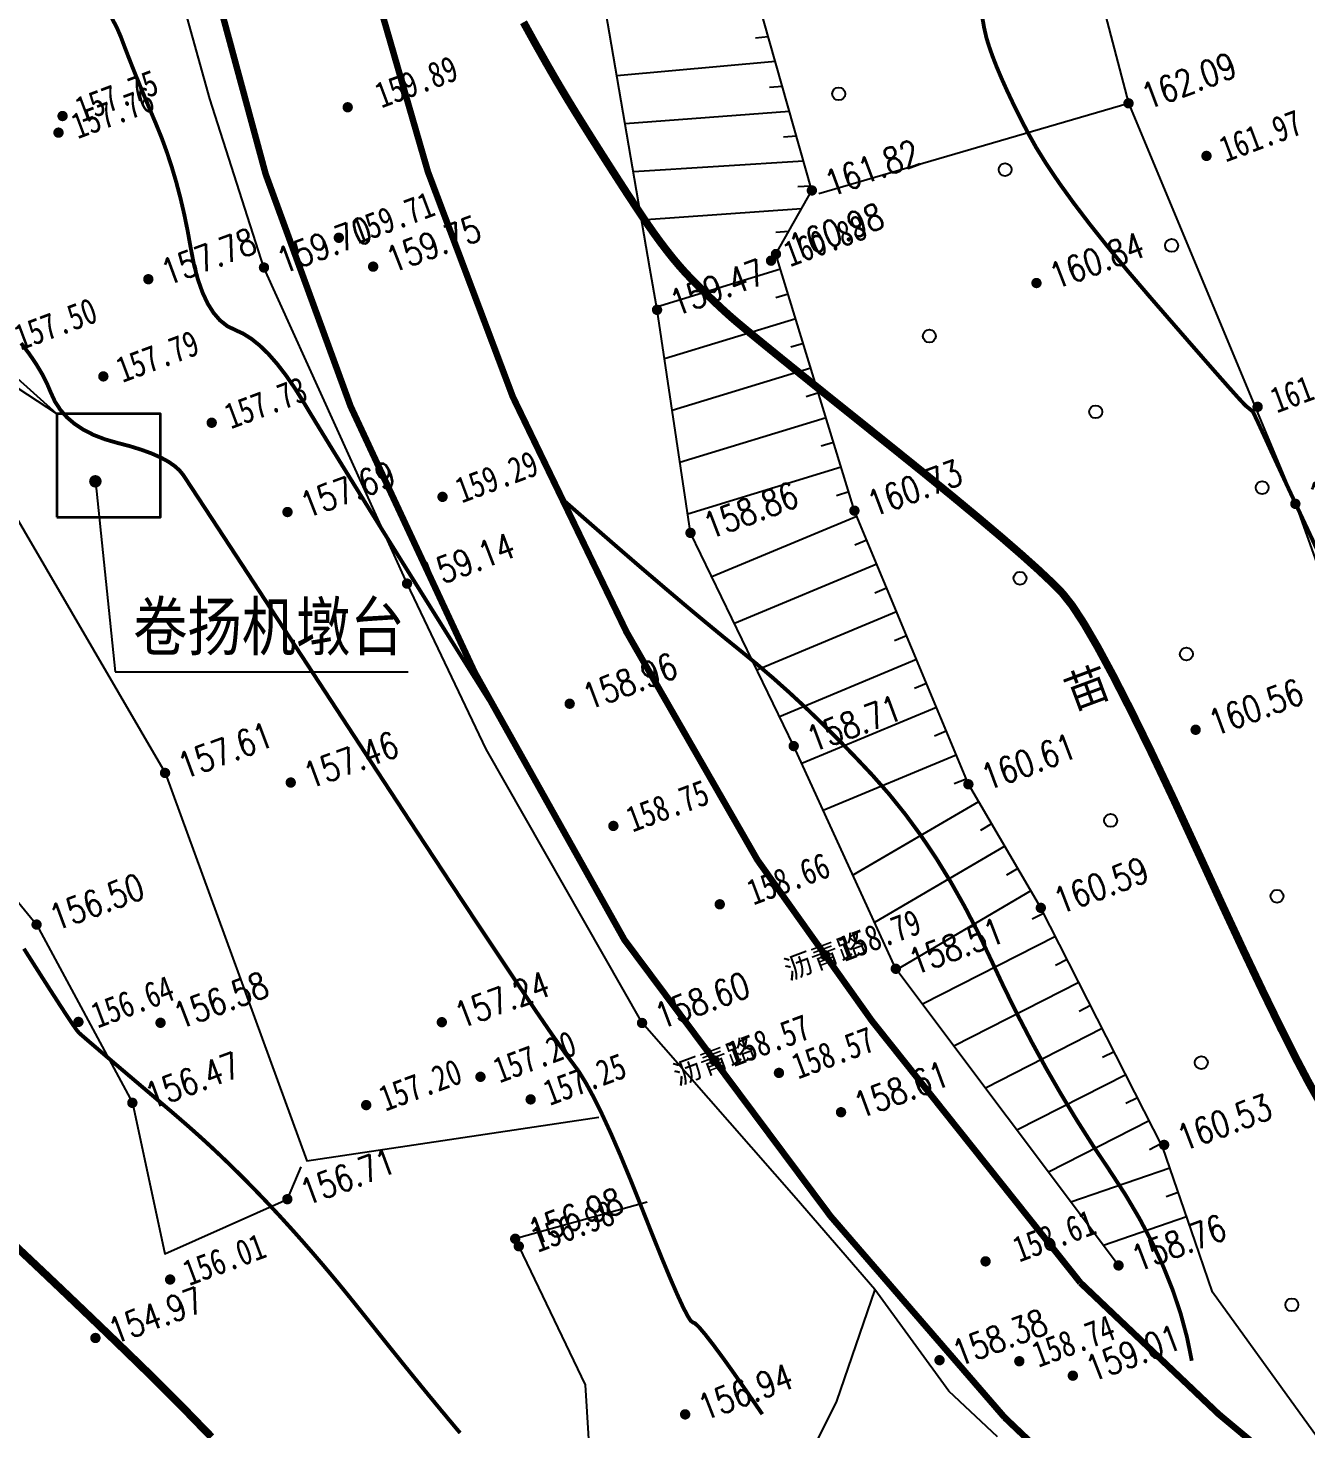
# Model space of a CAD drawing. Header units: millimetres. Extents: x -1471591 to 944464, y -468930 to 547002.
# Drawn here: x 516342 to 565759, y -132109 to -77933 of the extents above; entities that cross this region are included whole.
import ezdxf
from ezdxf.enums import TextEntityAlignment as Align

# ---------------------------------------------------------------- set-up
doc = ezdxf.new("R2010")
doc.units = ezdxf.units.MM
doc.header["$LTSCALE"] = 10
for name, color, linetype in [('DGX', 252, 'Continuous'), ('DIM_LEAD', 3, 'Continuous'), ('DLSS', 252, 'Continuous'), ('DMTZ', 252, 'Continuous'), ('GCD', 252, 'Continuous'), ('PUB_TEXT', 7, 'Continuous'), ('ZBTZ', 252, 'Continuous')]:
    doc.layers.add(name, color=color, linetype=linetype)
doc.layers.add('粗线', color=7, linetype='Continuous', lineweight=35)
doc.styles.add('_TCH_DIM', font='SIMPLEX.shx', dxfattribs={"bigfont": 'hztxt.shx'})
doc.styles.get("Standard").update_dxf_attribs({"font": 'simplex.shx', "width": 0.8, "bigfont": 'hztxt.shx'})
doc.styles.add('宋体', font='', dxfattribs={"height": 1.25, "bigfont": 'hztxt.shx'})
doc.styles.get('宋体').set_extended_font_data('SimSun')
doc.linetypes.add('1161', pattern='A,0,[149,AAA.SHX,S=0.15,R=0,X=0,Y=0],-1.6', length=1.6)
doc.linetypes.add('X33', pattern='A,2,[150,symbolx.shx,S=1,R=0,X=0,Y=1],1e-11', length=2)
doc.linetypes.add('X34', pattern='A,2,[150,symbolx.shx,S=1,R=0,X=0,Y=0],1e-11', length=2)
doc.linetypes.add('X39', pattern='A,2,[150,symbolx.shx,S=1,R=0,X=0,Y=1],2,[151,symbolx.shx,S=1,R=0,X=0,Y=3],1e-11', length=4)

# ---------------------------------------------------------------- blocks, each defined once
blk = doc.blocks.new('gc170')
at = {"linetype": 'Continuous'}
blk.add_circle((0, 0), 0.5, dxfattribs=at)
blk = doc.blocks.new('GC200')
at = {"layer": 'GCD', "const_width": 0.2, "flags": 128}
blk.add_lwpolyline([(-0.1, 0, 1), (0.1, 0, 1)], format="xyb", close=True, dxfattribs=at)
blk = doc.blocks.new('地形')
at = {"color": 0, "linetype": 'Continuous', "flags": 128}
for points, const_width in [([(41.513, -191.811), (41.264, -190.815), (41.041, -189.951), (40.844, -189.219), (40.672, -188.619), (40.526, -188.151), (40.405, -187.816), (40.31, -187.613), (40.241, -187.542), (40.187, -187.462), (40.138, -187.233), (40.093, -186.854), (40.053, -186.325), (40.018, -185.647), (39.988, -184.819), (39.963, -183.841), (39.942, -182.714), (39.917, -181.566), (39.881, -180.526), (39.833, -179.595), (39.772, -178.772), (39.7, -178.056), (39.616, -177.45), (39.52, -176.951), (39.412, -176.56), (39.262, -176.054), (39.041, -175.209), (38.748, -174.024), (38.383, -172.5), (37.947, -170.637), (37.44, -168.434), (36.861, -165.892), (36.21, -163.011), (35.564, -160.138), (34.997, -157.618), (34.509, -155.453), (34.102, -153.643), (33.774, -152.187), (33.525, -151.085), (33.356, -150.338), (33.267, -149.945), (33.193, -149.724), (33.071, -149.494), (32.902, -149.253), (32.684, -149.003), (32.418, -148.742), (32.104, -148.472), (31.742, -148.191), (31.332, -147.901), (30.925, -147.6), (30.572, -147.287), (30.273, -146.963), (30.028, -146.627), (29.837, -146.28), (29.7, -145.921), (29.617, -145.551), (29.588, -145.168), (29.571, -144.77), (29.521, -144.352), (29.44, -143.913), (29.327, -143.453), (29.182, -142.972)], 0.15), ([(41.495, -163.304), (40.929, -160.538), (40.422, -158.051), (39.974, -155.842), (39.585, -153.911), (39.255, -152.259), (38.984, -150.885), (38.772, -149.789), (38.618, -148.971), (38.486, -148.322), (38.338, -147.73), (38.174, -147.196), (37.993, -146.719), (37.796, -146.3), (37.582, -145.939), (37.352, -145.636), (37.106, -145.39), (36.876, -145.144), (36.694, -144.841), (36.561, -144.481), (36.475, -144.064), (36.438, -143.59), (36.448, -143.058), (36.507, -142.469), (36.615, -141.823), (36.736, -141.155), (36.838, -140.502), (36.92, -139.864), (36.983, -139.239), (37.026, -138.629), (37.05, -138.033), (37.054, -137.452), (37.039, -136.885), (37.016, -136.338), (36.995, -135.816), (36.979, -135.321), (36.965, -134.851), (36.955, -134.406), (36.948, -133.988), (36.945, -133.595), (36.945, -133.227), (36.924, -132.823), (36.857, -132.317)], 0.15), ([(51.726, -138.159), (51.861, -139.078), (51.996, -139.936), (52.129, -140.733), (52.262, -141.471), (52.393, -142.147), (52.522, -142.783), (52.649, -143.398), (52.774, -143.992), (52.896, -144.565), (53.015, -145.116), (53.132, -145.647), (53.247, -146.156), (53.359, -146.644), (53.471, -147.11), (53.585, -147.552), (53.701, -147.971), (53.82, -148.365), (53.94, -148.737), (54.063, -149.084), (54.188, -149.408), (54.315, -149.709), (54.442, -149.993), (54.567, -150.266), (54.69, -150.53), (54.811, -150.784), (54.93, -151.027), (55.047, -151.261), (55.162, -151.485), (55.274, -151.698), (55.434, -151.986), (55.69, -152.432), (56.042, -153.037), (56.489, -153.799), (57.033, -154.72), (57.673, -155.8), (58.41, -157.037), (59.242, -158.433), (60.079, -159.845), (60.829, -161.128), (61.492, -162.284), (62.069, -163.312), (62.558, -164.212), (62.961, -164.984), (63.278, -165.629), (63.507, -166.145), (63.692, -166.716), (63.873, -167.522), (64.052, -168.563), (64.228, -169.839), (64.401, -171.351), (64.572, -173.098), (64.739, -175.08), (64.904, -177.298), (65.065, -179.518), (65.22, -181.509), (65.371, -183.271), (65.517, -184.803), (65.657, -186.105), (65.793, -187.178), (65.923, -188.021)], 0.3)]:
    blk.add_lwpolyline(points, dxfattribs=dict(at, const_width=const_width))
at = {"color": 0, "linetype": 'Continuous'}
for points, const_width in [([(30.313, -188.395), (30.267, -188.265), (30.22, -188.135), (30.174, -188.003), (30.127, -187.869), (30.079, -187.735), (30.032, -187.599), (29.984, -187.461), (29.935, -187.323), (29.887, -187.183), (29.838, -187.042), (29.789, -186.899), (29.739, -186.756), (29.689, -186.611), (29.639, -186.464), (29.589, -186.317), (29.538, -186.168), (29.488, -186.017), (29.436, -185.866), (29.385, -185.713), (29.333, -185.559), (29.281, -185.403), (29.228, -185.247), (29.176, -185.089), (29.123, -184.929), (29.07, -184.769), (29.016, -184.607), (28.962, -184.444), (28.908, -184.279), (28.853, -184.113), (28.799, -183.946), (28.744, -183.778), (28.688, -183.608), (28.633, -183.437), (28.577, -183.265), (28.52, -183.093), (28.464, -182.921), (28.407, -182.748), (28.35, -182.575), (28.293, -182.402), (28.236, -182.229), (28.178, -182.055), (28.12, -181.882), (28.062, -181.709), (28.004, -181.537), (27.945, -181.366), (27.886, -181.196), (27.827, -181.027), (27.768, -180.858), (27.708, -180.69), (27.649, -180.523), (27.589, -180.357), (27.529, -180.191), (27.468, -180.026), (27.408, -179.862), (27.347, -179.699), (27.286, -179.537), (27.225, -179.375), (27.163, -179.214), (27.102, -179.054), (27.04, -178.895), (26.978, -178.737), (26.915, -178.579), (26.853, -178.422), (26.79, -178.266), (26.727, -178.11), (26.664, -177.956), (26.6, -177.802), (26.537, -177.649), (26.473, -177.497), (26.409, -177.345), (26.345, -177.195), (26.28, -177.045), (26.216, -176.896), (26.151, -176.747), (26.085, -176.6), (26.02, -176.453), (25.955, -176.307), (25.889, -176.162), (25.823, -176.017), (25.756, -175.874), (25.69, -175.731), (25.623, -175.589), (25.557, -175.447), (25.489, -175.307), (25.422, -175.167), (25.355, -175.028), (25.287, -174.89), (25.219, -174.753), (25.151, -174.616), (25.082, -174.48), (25.014, -174.345), (24.945, -174.211), (24.876, -174.077), (24.806, -173.945), (24.737, -173.813), (24.667, -173.682), (24.597, -173.551), (24.528, -173.422), (24.458, -173.294), (24.389, -173.167), (24.321, -173.042), (24.252, -172.918), (24.185, -172.795), (24.117, -172.674), (24.05, -172.554), (23.984, -172.435), (23.919, -172.319), (23.855, -172.204), (23.792, -172.091), (23.73, -171.98), (23.669, -171.871), (23.609, -171.763), (23.55, -171.658), (23.492, -171.554), (23.435, -171.453), (23.38, -171.353), (23.325, -171.255), (23.271, -171.158), (23.219, -171.064), (23.167, -170.971), (23.117, -170.881), (23.067, -170.792), (23.019, -170.705), (22.971, -170.62), (22.925, -170.537), (22.88, -170.455), (22.835, -170.376), (22.792, -170.298), (22.75, -170.222), (22.709, -170.149), (22.669, -170.076), (22.63, -170.006), (22.592, -169.938), (22.555, -169.871), (22.519, -169.807), (22.484, -169.744), (22.45, -169.683), (22.418, -169.624), (22.386, -169.566), (22.355, -169.511), (22.326, -169.458), (22.297, -169.406), (22.27, -169.356), (22.243, -169.308), (22.218, -169.262), (22.193, -169.218), (22.17, -169.175), (22.148, -169.135), (22.127, -169.096), (22.106, -169.059), (22.087, -169.024), (22.069, -168.991), (22.052, -168.96), (22.036, -168.93), (22.021, -168.903), (22.007, -168.877), (21.994, -168.853), (21.982, -168.831), (21.972, -168.811), (21.962, -168.793), (21.953, -168.776), (21.945, -168.761), (21.937, -168.744), (21.93, -168.727), (21.922, -168.709), (21.915, -168.69), (21.908, -168.67), (21.901, -168.65), (21.894, -168.629), (21.887, -168.606), (21.88, -168.579), (21.871, -168.549), (21.863, -168.516), (21.853, -168.48), (21.843, -168.44), (21.832, -168.397), (21.821, -168.35), (21.808, -168.301), (21.796, -168.247), (21.782, -168.191), (21.768, -168.131), (21.754, -168.068), (21.738, -168.001), (21.722, -167.932), (21.705, -167.858), (21.688, -167.782), (21.67, -167.702), (21.652, -167.619), (21.632, -167.532), (21.612, -167.442), (21.592, -167.349), (21.571, -167.252), (21.549, -167.153), (21.526, -167.049), (21.503, -166.943), (21.479, -166.833), (21.455, -166.72), (21.43, -166.603), (21.404, -166.483), (21.378, -166.36), (21.351, -166.233), (21.323, -166.103), (21.295, -165.97), (21.266, -165.833), (21.236, -165.693), (21.206, -165.55), (21.175, -165.403), (21.143, -165.253), (21.111, -165.1), (21.078, -164.943)], 0.15), ([(21.252, -185.17), (20.734, -183.984), (20.271, -182.949), (19.863, -182.063), (19.477, -181.247), (19.085, -180.421), (18.684, -179.584), (18.276, -178.737), (17.861, -177.879), (17.438, -177.011), (17.007, -176.132), (16.568, -175.242)], 0.3)]:
    blk.add_lwpolyline(points, dxfattribs=dict(at, const_width=const_width))
at = {"color": 0, "linetype": 'Continuous', "lineweight": 25, "const_width": 0.25, "elevation": 152.25, "flags": 128}
for points in [[(51.351, -95.41), (50.203, -96.943), (47.714, -101.017), (45.294, -107.339), (43.2, -116.186), (41.72, -125.334), (40.329, -140.171), (40.259, -149.728), (41.147, -161.04), (42.946, -172.757), (46.668, -185.568), (50.241, -195.207)], [(54.813, -191.356), (50.812, -179.05), (48.845, -171.667), (47.194, -161.644), (46.263, -151.577), (46.238, -142.279), (47.139, -130.484), (47.685, -126.138), (49.23, -116.756), (51.204, -108.335), (54.324, -101.362), (56.825, -98.717)]]:
    blk.add_lwpolyline(points, dxfattribs=at)
at = {"color": 0, "linetype": 'Continuous', "const_width": 0.125, "elevation": 152.25, "flags": 128}
blk.add_lwpolyline([(51.351, -95.41), (50.203, -96.943), (47.714, -101.017), (45.294, -107.339), (43.2, -116.186), (41.72, -125.334), (40.329, -140.171), (40.259, -149.728), (41.147, -161.04), (42.946, -172.757), (46.668, -185.568), (50.241, -195.207)], dxfattribs=at)
at = {"color": 0, "linetype": 'X33', "elevation": 152.25, "flags": 128}
blk.add_lwpolyline([(45.665, -184.454), (42.457, -176.01), (40.523, -163.977), (39.9, -156.912), (39.003, -143.526), (39.326, -136.684), (40.03, -128.536), (41.703, -116.547), (43.465, -108.173), (46.495, -100.413), (49.642, -95.647)], dxfattribs=at)
at = {"color": 0, "linetype": 'Continuous', "const_width": 0.125, "elevation": 152.25}
blk.add_lwpolyline([(54.813, -191.356), (50.812, -179.05), (48.845, -171.667), (47.194, -161.644), (46.263, -151.577), (46.238, -142.279), (47.139, -130.484), (47.685, -126.138), (49.23, -116.756), (51.204, -108.335), (54.324, -101.362), (56.825, -98.717)], dxfattribs=at)
at = {"color": 0, "linetype": 'X34', "elevation": 152.25, "flags": 128}
blk.add_lwpolyline([(21.275, -111.495), (18.178, -110.969), (16.266, -110.967), (13.338, -115.296), (12.402, -118.248), (13.144, -129.418), (15.96, -137.388), (18.494, -145.15), (18.881, -155.478), (21.863, -164.241), (22.916, -171.995), (22.046, -177.906), (27.223, -177.586), (28.164, -176.601)], dxfattribs=at)
at = {"layer": 'DGX', "color": 252, "linetype": 'Continuous', "const_width": 0.15, "flags": 128}
for points in [[(68.443, -144.02), (68.334, -144.594), (68.279, -145.01), (68.259, -145.367), (68.252, -145.763), (68.258, -146.198), (68.278, -146.671), (68.311, -147.183), (68.357, -147.734), (68.417, -148.323), (68.49, -148.951), (68.594, -149.636), (68.747, -150.398), (68.948, -151.237), (69.198, -152.153), (69.497, -153.145), (69.844, -154.214), (70.24, -155.359), (70.684, -156.581), (71.126, -157.766), (71.513, -158.801), (71.846, -159.686), (72.125, -160.421), (72.35, -161.006), (72.52, -161.44), (72.637, -161.724), (72.699, -161.858), (72.732, -161.914), (72.762, -161.964), (72.787, -162.008), (72.809, -162.046), (72.827, -162.078), (72.841, -162.105), (72.852, -162.125), (72.858, -162.139), (72.865, -162.175), (72.874, -162.26), (72.886, -162.393), (72.901, -162.575), (72.918, -162.806), (72.939, -163.085), (72.963, -163.413), (72.989, -163.79), (73.031, -164.36), (73.102, -165.268), (73.2, -166.514), (73.327, -168.098)], [(46.668, -155.954), (47.344, -157.212), (47.984, -158.393), (48.588, -159.497), (49.156, -160.524), (49.687, -161.473), (50.183, -162.345), (50.642, -163.14), (51.065, -163.858), (51.468, -164.551), (51.866, -165.27), (52.259, -166.016), (52.648, -166.789), (53.032, -167.59), (53.411, -168.417), (53.786, -169.271), (54.156, -170.151), (54.505, -171.064), (54.819, -172.013), (55.098, -172.998), (55.341, -174.019), (55.548, -175.077), (55.72, -176.171), (55.856, -177.301), (55.956, -178.468), (56.051, -179.648), (56.17, -180.82), (56.313, -181.982), (56.479, -183.135), (56.67, -184.279), (56.884, -185.413), (57.123, -186.539), (57.385, -187.656), (57.632, -188.754), (57.822, -189.826), (57.957, -190.871), (58.035, -191.889), (58.058, -192.88), (58.025, -193.844), (57.935, -194.781), (57.79, -195.692)]]:
    blk.add_lwpolyline(points, dxfattribs=at)
at = {"layer": 'DLSS', "linetype": 'Continuous', "lineweight": 25, "const_width": 0.25, "flags": 128}
for points, elevation in [([(134.835, -336.354), (131.921, -334.773), (127.196, -332.343), (124.073, -330.919), (114.859, -325.6), (108.701, -316.514), (107.889, -311.374), (107.591, -301.42), (107.665, -291.497), (107.376, -291.266), (106.086, -277.097), (104.844, -272.327), (101.549, -263.819), (98.007, -257.505), (87.561, -240.176), (84.625, -235.811), (81.539, -231.52), (75.952, -224.415), (67.156, -212.281), (61.522, -204.11), (58.04, -197.989), (54.813, -191.356)], 318.318), ([(135.454, -343.458), (130.031, -340.496), (125.504, -338.19), (121.56, -336.243), (110.296, -329.511), (104.045, -320.684), (101.978, -311.124), (101.611, -301.979), (101.645, -296.563), (101.685, -292.075), (101.08, -283.848), (99.416, -274.832), (94.99, -264.475), (82.962, -244.08), (80.815, -240.403), (78.361, -237.391), (70.402, -226.835), (62.683, -216.177), (56.773, -207.529), (53.497, -202.243), (53.203, -201.305), (50.241, -195.207)], 318.205)]:
    blk.add_lwpolyline(points, dxfattribs=dict(at, elevation=elevation))
at = {"layer": 'DLSS', "linetype": 'Continuous', "const_width": 0.125, "flags": 128}
for points, elevation in [([(134.835, -336.354), (131.921, -334.773), (127.196, -332.343), (124.073, -330.919), (114.859, -325.6), (108.701, -316.514), (107.889, -311.374), (107.591, -301.42), (107.665, -291.497), (107.376, -291.266), (106.086, -277.097), (104.844, -272.327), (101.549, -263.819), (98.007, -257.505), (87.561, -240.176), (84.625, -235.811), (81.539, -231.52), (75.952, -224.415), (67.156, -212.281), (61.522, -204.11), (58.04, -197.989), (54.813, -191.356)], 318.318), ([(135.454, -343.458), (130.031, -340.496), (125.504, -338.19), (121.56, -336.243), (110.296, -329.511), (104.045, -320.684), (101.978, -311.124), (101.611, -301.979), (101.645, -296.563), (101.685, -292.075), (101.08, -283.848), (99.416, -274.832), (94.99, -264.475), (82.962, -244.08), (80.815, -240.403), (78.361, -237.391), (70.402, -226.835), (62.683, -216.177), (56.773, -207.529), (53.497, -202.243), (53.203, -201.305), (50.241, -195.207)], 318.205)]:
    blk.add_lwpolyline(points, dxfattribs=dict(at, elevation=elevation))
at = {"layer": 'DMTZ', "linetype": 'Continuous'}
for p, q in [((60.314, -142.999, 152.25), (54.381, -141.366, 152.25)), ((60.395, -142.002, 152.25), (59.912, -141.873, 152.25)), ((60.15, -144.992, 152.25), (54.028, -143.219, 152.25)), ((60.232, -143.996, 152.25), (59.751, -143.86, 152.25)), ((59.987, -146.986, 152.25), (53.676, -145.071, 152.25)), ((60.069, -145.989, 152.25), (59.59, -145.847, 152.25)), ((59.261, -148.688, 152.25), (53.324, -146.924, 152.25)), ((59.906, -147.982, 152.25), (59.428, -147.834, 152.25)), ((58.495, -149.331, 152.25), (58.013, -149.198, 152.25)), ((57.691, -150.592, 152.25), (52.685, -150.285, 152.25)), ((57.63, -151.59, 152.25), (57.131, -151.56, 152.25)), ((57.569, -152.589, 152.25), (52.268, -152.263, 152.25)), ((57.507, -153.587, 152.25), (57.008, -153.556, 152.25)), ((57.446, -154.585, 152.25), (51.848, -154.241, 152.25)), ((57.385, -155.583, 152.25), (56.886, -155.552, 152.25)), ((57.323, -156.581, 152.25), (51.428, -156.218, 152.25)), ((57.262, -157.579, 152.25), (56.763, -157.548, 152.25)), ((57.2, -158.577, 152.25), (51.008, -158.196, 152.25)), ((57.139, -159.575, 152.25), (56.64, -159.545, 152.25)), ((57.101, -160.574, 152.25), (51.029, -160.796, 152.25)), ((57.138, -161.573, 152.25), (56.638, -161.591, 152.25)), ((57.174, -162.572, 152.25), (51.215, -162.79, 152.25)), ((57.211, -163.572, 152.25), (56.711, -163.59, 152.25)), ((57.248, -164.571, 152.25), (51.401, -164.785, 152.25)), ((57.284, -165.57, 152.25), (56.784, -165.589, 152.25)), ((57.321, -166.57, 152.25), (51.587, -166.78, 152.25)), ((57.357, -167.569, 152.25), (56.858, -167.587, 152.25)), ((57.394, -168.568, 152.25), (51.757, -168.775, 152.25)), ((57.43, -169.568, 152.25), (56.931, -169.586, 152.25)), ((57.467, -170.567, 152.25), (51.9, -170.771, 152.25)), ((57.503, -171.566, 152.25), (57.004, -171.585, 152.25)), ((57.645, -172.555, 152.25), (52.097, -173.519, 152.25)), ((57.816, -173.54, 152.25), (57.324, -173.626, 152.25)), ((57.988, -174.525, 152.25), (52.242, -175.524, 152.25)), ((58.159, -175.51, 152.25), (57.666, -175.596, 152.25)), ((58.33, -176.496, 152.25), (52.395, -177.528, 152.25)), ((58.487, -177.483, 152.25), (57.991, -177.539, 152.25)), ((58.6, -178.477, 152.25), (52.865, -179.127, 152.25)), ((58.713, -179.47, 152.25), (58.216, -179.526, 152.25)), ((58.825, -180.464, 152.25), (53.438, -181.075, 152.25)), ((58.938, -181.457, 152.25), (58.441, -181.514, 152.25)), ((59.051, -182.451, 152.25), (54.011, -183.023, 152.25)), ((59.163, -183.445, 152.25), (58.667, -183.501, 152.25)), ((59.276, -184.438, 152.25), (54.583, -184.97, 152.25)), ((59.389, -185.432, 152.25), (58.892, -185.488, 152.25)), ((59.501, -186.426, 152.25), (55.156, -186.918, 152.25)), ((59.614, -187.419, 152.25), (59.117, -187.476, 152.25)), ((59.608, -188.418, 152.25), (55.564, -188.306, 152.25)), ((59.58, -189.418, 152.25), (59.081, -189.404, 152.25)), ((59.553, -190.417, 152.25), (56.157, -190.323, 152.25))]:
    blk.add_line(p, q, dxfattribs=at)
at = {"layer": 'DMTZ', "linetype": 'X34', "flags": 128}
for points, elevation in [([(30.903, -117.025), (29.349, -118.757), (26.449, -119.625), (23.664, -122.732), (25.748, -144.781), (26.415, -147.934), (28.57, -160.49), (28.445, -176.464), (39.621, -178.837)], 310.021), ([(60.098, -148.367), (72.54, -149.293), (73.154, -166.06), (72.629, -203.358), (70.612, -209.838)], 314.037), ([(40.214, -182.572), (34.94, -182.108), (35.488, -188.349), (33.783, -193.951), (35.606, -197.466), (32.834, -204.508), (32.713, -204.663)], 309.248)]:
    blk.add_lwpolyline(points, dxfattribs=dict(at, elevation=elevation))
at = {"layer": 'DMTZ', "linetype": 'Continuous', "elevation": 152.25}
for points in [[(57.729, -149.974), (59.891, -148.158), (60.724, -137.976), (61.762, -124.64), (60.683, -117.449)], [(59.525, -191.417), (59.631, -187.572), (58.46, -177.245), (57.511, -171.787), (57.092, -160.333), (57.729, -149.974)]]:
    blk.add_lwpolyline(points, dxfattribs=at)
at = {"layer": 'DMTZ', "linetype": '1161', "elevation": 311.009}
for points in [[(52.972, -148.776), (55.506, -135.442), (57.728, -124.491), (58.271, -117.765)], [(56.429, -191.248), (52.382, -177.486), (51.703, -168.035), (50.854, -158.917), (52.666, -150.384), (52.972, -148.776)]]:
    blk.add_lwpolyline(points, dxfattribs=at)
at = {"layer": 'DMTZ', "linetype": 'Continuous', "lineweight": 13, "flags": 128}
for points, elevation in [([(52.972, -148.776), (55.506, -135.442), (57.728, -124.491), (58.271, -117.765)], 311.009), ([(60.314, -142.999), (54.381, -141.366)], 152.25), ([(60.395, -142.002), (59.912, -141.873)], 152.25), ([(60.15, -144.992), (54.028, -143.219)], 152.25), ([(60.232, -143.996), (59.751, -143.86)], 152.25), ([(59.987, -146.986), (53.676, -145.071)], 152.25), ([(60.069, -145.989), (59.59, -145.847)], 152.25), ([(59.261, -148.688), (53.324, -146.924)], 152.25), ([(59.906, -147.982), (59.428, -147.834)], 152.25), ([(56.429, -191.248), (52.382, -177.486), (51.703, -168.035), (50.854, -158.917), (52.666, -150.384), (52.972, -148.776)], 311.009), ([(58.495, -149.331), (58.013, -149.198)], 152.25), ([(57.691, -150.592), (52.685, -150.285)], 152.25), ([(57.63, -151.59), (57.131, -151.56)], 152.25), ([(57.569, -152.589), (52.268, -152.263)], 152.25), ([(57.507, -153.587), (57.008, -153.556)], 152.25), ([(57.446, -154.585), (51.848, -154.241)], 152.25), ([(57.385, -155.583), (56.886, -155.552)], 152.25), ([(57.323, -156.581), (51.428, -156.218)], 152.25), ([(57.262, -157.579), (56.763, -157.548)], 152.25), ([(57.2, -158.577), (51.008, -158.196)], 152.25), ([(57.139, -159.575), (56.64, -159.545)], 152.25), ([(57.101, -160.574), (51.029, -160.796)], 152.25), ([(57.138, -161.573), (56.638, -161.591)], 152.25), ([(57.174, -162.572), (51.215, -162.79)], 152.25), ([(57.211, -163.572), (56.711, -163.59)], 152.25), ([(57.248, -164.571), (51.401, -164.785)], 152.25), ([(57.284, -165.57), (56.784, -165.589)], 152.25), ([(57.321, -166.57), (51.587, -166.78)], 152.25), ([(57.357, -167.569), (56.858, -167.587)], 152.25), ([(57.394, -168.568), (51.757, -168.775)], 152.25), ([(57.43, -169.568), (56.931, -169.586)], 152.25), ([(57.467, -170.567), (51.9, -170.771)], 152.25), ([(57.503, -171.566), (57.004, -171.585)], 152.25), ([(57.645, -172.555), (52.097, -173.519)], 152.25), ([(57.816, -173.54), (57.324, -173.626)], 152.25), ([(57.988, -174.525), (52.242, -175.524)], 152.25), ([(58.159, -175.51), (57.666, -175.596)], 152.25), ([(58.33, -176.496), (52.395, -177.528)], 152.25), ([(58.487, -177.483), (57.991, -177.539)], 152.25), ([(58.6, -178.477), (52.865, -179.127)], 152.25), ([(58.713, -179.47), (58.216, -179.526)], 152.25), ([(58.825, -180.464), (53.438, -181.075)], 152.25), ([(58.938, -181.457), (58.441, -181.514)], 152.25), ([(59.051, -182.451), (54.011, -183.023)], 152.25), ([(59.163, -183.445), (58.667, -183.501)], 152.25), ([(59.276, -184.438), (54.583, -184.97)], 152.25), ([(59.389, -185.432), (58.892, -185.488)], 152.25), ([(59.501, -186.426), (55.156, -186.918)], 152.25), ([(59.614, -187.419), (59.117, -187.476)], 152.25), ([(59.608, -188.418), (55.564, -188.306)], 152.25), ([(59.58, -189.418), (59.081, -189.404)], 152.25), ([(59.553, -190.417), (56.157, -190.323)], 152.25)]:
    blk.add_lwpolyline(points, dxfattribs=dict(at, elevation=elevation))
at = {"layer": 'DMTZ', "linetype": 'X39', "elevation": 152.25}
blk.add_lwpolyline([(49.718, -195.818), (48.586, -193.501), (47.274, -188.823), (47.274, -188.823), (45.665, -184.454)], dxfattribs=at)
at = {"layer": 'DMTZ', "linetype": 'X34', "elevation": 310.673}
blk.add_lwpolyline([(47.274, -188.823), (44.371, -192.343), (39.254, -197.121)], dxfattribs=at)
at = {"layer": 'DMTZ', "linetype": 'X33', "elevation": 152.25, "flags": 128}
blk.add_lwpolyline([(75.579, -220.315), (71.28, -214.574), (63.796, -204.61), (61.294, -200.163), (59.467, -193.491), (59.525, -191.417)], dxfattribs=at)
at = {"layer": 'ZBTZ', "linetype": '1161', "elevation": 314.051}
blk.add_lwpolyline([(62.01, -123.228), (74.965, -125.517), (72.54, -149.293)], dxfattribs=at)
at = {"layer": 'GCD', "linetype": 'Continuous'}
ref = blk.add_blockref('GC200', (33.761, -135.309, 310), dxfattribs=at)
ref.add_attrib('height', '157.75', dxfattribs={"linetype": 'Continuous', "height": 1, "style": '宋体', "width": 0.8}).set_placement((34.361, -135.309, 310), align=Align.MIDDLE_LEFT)
ref = blk.add_blockref('GC200', (33.389, -135.856, 310.01), dxfattribs=at)
ref.add_attrib('height', '157.76', dxfattribs={"linetype": 'Continuous', "height": 1, "style": '宋体', "width": 0.8}).set_placement((33.989, -135.856, 310.01), align=Align.MIDDLE_LEFT)
ref = blk.add_blockref('GC200', (44.206, -138.856, 312.141), dxfattribs=at)
ref.add_attrib('height', '159.89', dxfattribs={"linetype": 'Continuous', "height": 1, "style": '宋体', "width": 0.8}).set_placement((45.406, -138.856, 312.141), align=Align.MIDDLE_LEFT)
at = {"layer": 'GCD'}
ref = blk.add_blockref('GC200', (34.656, -142.382, 310.033), dxfattribs=at)
ref.add_attrib('height', '157.78', dxfattribs={"height": 1, "width": 0.8}).set_placement((35.256, -142.382, 310.033), align=Align.MIDDLE_LEFT)
at = {"layer": 'GCD', "linetype": 'Continuous'}
ref = blk.add_blockref('GC200', (28.46, -142.736, 309.75), dxfattribs=at)
ref.add_attrib('height', '157.50', dxfattribs={"linetype": 'Continuous', "height": 1, "style": '宋体', "width": 0.8}).set_placement((29.06, -142.736, 309.75), align=Align.MIDDLE_LEFT)
ref = blk.add_blockref('GC200', (42.117, -143.462, 311.965), dxfattribs=at)
ref.add_attrib('height', '159.71', dxfattribs={"linetype": 'Continuous', "height": 1, "style": '宋体', "width": 0.8}).set_placement((42.717, -143.462, 311.965), align=Align.MIDDLE_LEFT)
at = {"layer": 'GCD'}
ref = blk.add_blockref('GC200', (39.003, -143.526, 311.949), dxfattribs=at)
ref.add_attrib('height', '159.70', dxfattribs={"height": 1, "width": 0.8}).set_placement((39.603, -143.526, 311.949), align=Align.MIDDLE_LEFT)
ref = blk.add_blockref('GC200', (42.969, -144.973, 312.002), dxfattribs=at)
ref.add_attrib('height', '159.75', dxfattribs={"height": 1, "width": 0.8}).set_placement((43.569, -144.973, 312.002), align=Align.MIDDLE_LEFT)
at = {"layer": 'GCD', "linetype": 'Continuous'}
ref = blk.add_blockref('GC200', (31.71, -145.291, 310.04), dxfattribs=at)
ref.add_attrib('height', '157.79', dxfattribs={"linetype": 'Continuous', "height": 1, "style": '宋体', "width": 0.8}).set_placement((32.31, -145.291, 310.04), align=Align.MIDDLE_LEFT)
at = {"layer": 'GCD'}
ref = blk.add_blockref('GC200', (59.891, -148.158, 314.073), dxfattribs=at)
ref.add_attrib('height', '161.82', dxfattribs={"height": 1, "width": 0.8}).set_placement((60.491, -148.158, 314.073), align=Align.MIDDLE_LEFT)
at = {"layer": 'GCD', "linetype": 'Continuous'}
ref = blk.add_blockref('GC200', (35.006, -148.439, 309.98), dxfattribs=at)
ref.add_attrib('height', '157.73', dxfattribs={"linetype": 'Continuous', "height": 1, "style": '宋体', "width": 0.8}).set_placement((35.606, -148.439, 309.98), align=Align.MIDDLE_LEFT)
at = {"layer": 'GCD'}
ref = blk.add_blockref('GC200', (72.54, -149.293, 314.337), dxfattribs=at)
ref.add_attrib('height', '162.09', dxfattribs={"height": 1, "width": 0.8}).set_placement((73.14, -149.293, 314.337), align=Align.MIDDLE_LEFT)
ref = blk.add_blockref('GC200', (57.729, -149.974, 313.228), dxfattribs=at)
ref.add_attrib('height', '160.98', dxfattribs={"height": 1, "width": 0.8}).set_placement((58.329, -149.974, 313.228), align=Align.MIDDLE_LEFT)
ref = blk.add_blockref('GC200', (52.666, -150.384, 311.723), dxfattribs=at)
ref.add_attrib('height', '159.47', dxfattribs={"height": 1, "width": 0.8}).set_placement((53.266, -150.384, 311.723), align=Align.MIDDLE_LEFT)
at = {"layer": 'GCD', "linetype": 'Continuous'}
ref = blk.add_blockref('GC200', (57.459, -150.148, 313.127), dxfattribs=at)
ref.add_attrib('height', '160.88', dxfattribs={"linetype": 'Continuous', "height": 1, "style": '宋体', "width": 0.8}).set_placement((58.059, -150.148, 313.127), align=Align.MIDDLE_LEFT)
at = {"layer": 'GCD'}
ref = blk.add_blockref('GC200', (36.541, -152.699, 309.937), dxfattribs=at)
ref.add_attrib('height', '157.69', dxfattribs={"height": 1, "width": 0.8}).set_placement((37.141, -152.699, 309.937), align=Align.MIDDLE_LEFT)
at = {"layer": 'GCD', "linetype": 'Continuous'}
ref = blk.add_blockref('GC200', (74.65, -152.255, 314.222), dxfattribs=at)
ref.add_attrib('height', '161.97', dxfattribs={"linetype": 'Continuous', "height": 1, "style": '宋体', "width": 0.8}).set_placement((75.25, -152.255, 314.222), align=Align.MIDDLE_LEFT)
ref = blk.add_blockref('GC200', (42.362, -154.251, 311.538), dxfattribs=at)
ref.add_attrib('height', '159.29', dxfattribs={"linetype": 'Continuous', "height": 1, "style": '宋体', "width": 0.8}).set_placement((42.962, -154.251, 311.538), align=Align.MIDDLE_LEFT)
at = {"layer": 'GCD'}
ref = blk.add_blockref('GC200', (66.77, -154.555, 313.092), dxfattribs=at)
ref.add_attrib('height', '160.84', dxfattribs={"height": 1, "width": 0.8}).set_placement((67.37, -154.555, 313.092), align=Align.MIDDLE_LEFT)
ref = blk.add_blockref('GC200', (39.9, -156.912, 311.39), dxfattribs=at)
ref.add_attrib('height', '159.14', dxfattribs={"height": 1, "width": 0.8}).set_placement((40.5, -156.912, 311.39), align=Align.MIDDLE_LEFT)
ref = blk.add_blockref('GC200', (50.854, -158.917, 311.106), dxfattribs=at)
ref.add_attrib('height', '158.86', dxfattribs={"height": 1, "width": 0.8}).set_placement((51.454, -158.917, 311.106), align=Align.MIDDLE_LEFT)
ref = blk.add_blockref('GC200', (28.57, -160.49, 309.86), dxfattribs=at)
ref.add_attrib('height', '157.61', dxfattribs={"height": 1, "width": 0.8}).set_placement((29.17, -160.49, 309.86), align=Align.MIDDLE_LEFT)
ref = blk.add_blockref('GC200', (57.092, -160.333, 312.978), dxfattribs=at)
ref.add_attrib('height', '160.73', dxfattribs={"height": 1, "width": 0.8}).set_placement((57.692, -160.333, 312.978), align=Align.MIDDLE_LEFT)
at = {"layer": 'GCD', "linetype": 'Continuous'}
ref = blk.add_blockref('GC200', (73.102, -162.035, 313.876), dxfattribs=at)
ref.add_attrib('height', '161.63', dxfattribs={"linetype": 'Continuous', "height": 1, "style": '宋体', "width": 0.8}).set_placement((73.702, -162.035, 313.876), align=Align.MIDDLE_LEFT)
at = {"layer": 'GCD'}
ref = blk.add_blockref('GC200', (32.993, -162.541, 309.712), dxfattribs=at)
ref.add_attrib('height', '157.46', dxfattribs={"height": 1, "width": 0.8}).set_placement((33.593, -162.541, 309.712), align=Align.MIDDLE_LEFT)
ref = blk.add_blockref('GC200', (44.163, -163.466, 311.209), dxfattribs=at)
ref.add_attrib('height', '158.96', dxfattribs={"height": 1, "width": 0.8}).set_placement((44.763, -163.466, 311.209), align=Align.MIDDLE_LEFT)
ref = blk.add_blockref('GC200', (21.863, -164.241, 308.749), dxfattribs=at)
ref.add_attrib('height', '156.50', dxfattribs={"height": 1, "width": 0.8}).set_placement((22.463, -164.241, 308.749), align=Align.MIDDLE_LEFT)
ref = blk.add_blockref('GC200', (73.154, -166.06, 314.273), dxfattribs=at)
ref.add_attrib('height', '162.02', dxfattribs={"height": 1, "width": 0.8}).set_placement((73.754, -166.06, 314.273), align=Align.MIDDLE_LEFT)
at = {"layer": 'GCD', "linetype": 'Continuous'}
ref = blk.add_blockref('GC200', (22.059, -168.334, 308.888), dxfattribs=at)
ref.add_attrib('height', '156.64', dxfattribs={"linetype": 'Continuous', "height": 1, "style": '宋体', "width": 0.8}).set_placement((22.659, -168.334, 308.888), align=Align.MIDDLE_LEFT)
at = {"layer": 'GCD'}
ref = blk.add_blockref('GC200', (51.703, -168.035, 310.959), dxfattribs=at)
ref.add_attrib('height', '158.71', dxfattribs={"height": 1, "width": 0.8}).set_placement((52.303, -168.035, 310.959), align=Align.MIDDLE_LEFT)
at = {"layer": 'GCD', "linetype": 'Continuous'}
ref = blk.add_blockref('GC200', (44.09, -168.485, 310.997), dxfattribs=at)
ref.add_attrib('height', '158.75', dxfattribs={"linetype": 'Continuous', "height": 1, "style": '宋体', "width": 0.8}).set_placement((44.69, -168.485, 310.997), align=Align.MIDDLE_LEFT)
at = {"layer": 'GCD'}
ref = blk.add_blockref('GC200', (25.021, -169.478, 308.832), dxfattribs=at)
ref.add_attrib('height', '156.58', dxfattribs={"height": 1, "width": 0.8}).set_placement((25.621, -169.478, 308.832), align=Align.MIDDLE_LEFT)
ref = blk.add_blockref('GC200', (22.916, -171.995, 308.724), dxfattribs=at)
ref.add_attrib('height', '156.47', dxfattribs={"height": 1, "width": 0.8}).set_placement((23.516, -171.995, 308.724), align=Align.MIDDLE_LEFT)
ref = blk.add_blockref('GC200', (57.511, -171.787, 312.863), dxfattribs=at)
ref.add_attrib('height', '160.61', dxfattribs={"height": 1, "width": 0.8}).set_placement((58.111, -171.787, 312.863), align=Align.MIDDLE_LEFT)
at = {"layer": 'GCD', "linetype": 'Continuous'}
ref = blk.add_blockref('GC200', (46.88, -172.765, 310.907), dxfattribs=at)
ref.add_attrib('height', '158.66', dxfattribs={"linetype": 'Continuous', "height": 1, "style": '宋体', "width": 0.8}).set_placement((48.08, -172.765, 310.907), align=Align.MIDDLE_LEFT)
at = {"layer": 'GCD'}
ref = blk.add_blockref('GC200', (35.217, -173.268, 309.489), dxfattribs=at)
ref.add_attrib('height', '157.24', dxfattribs={"height": 1, "width": 0.8}).set_placement((35.817, -173.268, 309.489), align=Align.MIDDLE_LEFT)
ref = blk.add_blockref('GC200', (66.481, -172.892, 312.814), dxfattribs=at)
ref.add_attrib('height', '160.56', dxfattribs={"height": 1, "width": 0.8}).set_placement((67.081, -172.892, 312.814), align=Align.MIDDLE_LEFT)
at = {"layer": 'GCD', "linetype": 'Continuous'}
ref = blk.add_blockref('GC200', (31.355, -175.246, 309.45), dxfattribs=at)
ref.add_attrib('height', '157.20', dxfattribs={"linetype": 'Continuous', "height": 1, "style": '宋体', "width": 0.8}).set_placement((31.955, -175.246, 309.45), align=Align.MIDDLE_LEFT)
ref = blk.add_blockref('GC200', (35.877, -175.77, 309.45), dxfattribs=at)
ref.add_attrib('height', '157.20', dxfattribs={"linetype": 'Continuous', "height": 1, "style": '宋体', "width": 0.8}).set_placement((36.477, -175.77, 309.45), align=Align.MIDDLE_LEFT)
at = {"layer": 'GCD'}
ref = blk.add_blockref('GC200', (42.457, -176.01, 310.853), dxfattribs=at)
ref.add_attrib('height', '158.60', dxfattribs={"height": 1, "width": 0.8}).set_placement((43.057, -176.01, 310.853), align=Align.MIDDLE_LEFT)
at = {"layer": 'GCD', "linetype": 'Continuous'}
ref = blk.add_blockref('GC200', (50.012, -176.046, 311.037), dxfattribs=at)
ref.add_attrib('height', '158.79', dxfattribs={"linetype": 'Continuous', "height": 1, "style": '宋体', "width": 0.8}).set_placement((50.612, -176.046, 311.037), align=Align.MIDDLE_LEFT)
at = {"layer": 'GCD'}
ref = blk.add_blockref('GC200', (27.223, -177.586, 308.958), dxfattribs=at)
ref.add_attrib('height', '156.71', dxfattribs={"height": 1, "width": 0.8}).set_placement((27.823, -177.586, 308.958), align=Align.MIDDLE_LEFT)
at = {"layer": 'GCD', "linetype": 'Continuous'}
ref = blk.add_blockref('GC200', (37.388, -177.268, 309.5), dxfattribs=at)
ref.add_attrib('height', '157.25', dxfattribs={"linetype": 'Continuous', "height": 1, "style": '宋体', "width": 0.8}).set_placement((37.988, -177.268, 309.5), align=Align.MIDDLE_LEFT)
at = {"layer": 'GCD'}
ref = blk.add_blockref('GC200', (52.382, -177.486, 310.759), dxfattribs=at)
ref.add_attrib('height', '158.51', dxfattribs={"height": 1, "width": 0.8}).set_placement((52.982, -177.486, 310.759), align=Align.MIDDLE_LEFT)
ref = blk.add_blockref('GC200', (58.46, -177.245, 312.841), dxfattribs=at)
ref.add_attrib('height', '160.59', dxfattribs={"height": 1, "width": 0.8}).set_placement((59.06, -177.245, 312.841), align=Align.MIDDLE_LEFT)
at = {"layer": 'GCD', "linetype": 'Continuous'}
ref = blk.add_blockref('GC200', (44.572, -178.353, 310.82), dxfattribs=at)
ref.add_attrib('height', '158.57', dxfattribs={"linetype": 'Continuous', "height": 1, "style": '宋体', "width": 0.8}).set_placement((45.172, -178.353, 310.82), align=Align.MIDDLE_LEFT)
ref = blk.add_blockref('GC200', (21.889, -178.906, 308.259), dxfattribs=at)
ref.add_attrib('height', '156.01', dxfattribs={"linetype": 'Continuous', "height": 1, "style": '宋体', "width": 0.8}).set_placement((22.489, -178.906, 308.259), align=Align.MIDDLE_LEFT)
ref = blk.add_blockref('GC200', (46.74, -179.673, 310.82), dxfattribs=at)
ref.add_attrib('height', '158.57', dxfattribs={"linetype": 'Continuous', "height": 1, "style": '宋体', "width": 0.8}).set_placement((47.34, -179.673, 310.82), align=Align.MIDDLE_LEFT)
at = {"layer": 'GCD'}
ref = blk.add_blockref('GC200', (18.392, -180.012, 307.223), dxfattribs=at)
ref.add_attrib('height', '154.97', dxfattribs={"height": 1, "width": 0.8}).set_placement((18.992, -180.012, 307.223), align=Align.MIDDLE_LEFT)
ref = blk.add_blockref('GC200', (48.455, -181.939, 310.859), dxfattribs=at)
ref.add_attrib('height', '158.61', dxfattribs={"height": 1, "width": 0.8}).set_placement((49.055, -181.939, 310.859), align=Align.MIDDLE_LEFT)
ref = blk.add_blockref('GC200', (34.94, -182.108, 309.232), dxfattribs=at)
ref.add_attrib('height', '156.98', dxfattribs={"height": 1, "width": 0.8}).set_placement((35.54, -182.108, 309.232), align=Align.MIDDLE_LEFT)
at = {"layer": 'GCD', "linetype": 'Continuous'}
ref = blk.add_blockref('GC200', (34.968, -182.426, 309.23), dxfattribs=at)
ref.add_attrib('height', '156.98', dxfattribs={"linetype": 'Continuous', "height": 1, "style": '宋体', "width": 0.8}).set_placement((35.568, -182.426, 309.23), align=Align.MIDDLE_LEFT)
at = {"layer": 'GCD'}
ref = blk.add_blockref('GC200', (59.714, -187.501, 312.775), dxfattribs=at)
ref.add_attrib('height', '160.53', dxfattribs={"height": 1, "width": 0.8}).set_placement((60.314, -187.501, 312.775), align=Align.MIDDLE_LEFT)
at = {"layer": 'GCD', "linetype": 'Continuous'}
ref = blk.add_blockref('GC200', (51.668, -189.299, 310.861), dxfattribs=at)
ref.add_attrib('height', '158.61', dxfattribs={"linetype": 'Continuous', "height": 1, "style": '宋体', "width": 0.8}).set_placement((52.868, -189.299, 310.861), align=Align.MIDDLE_LEFT)
at = {"layer": 'GCD'}
ref = blk.add_blockref('GC200', (38.715, -190.77, 309.186), dxfattribs=at)
ref.add_attrib('height', '156.94', dxfattribs={"height": 1, "width": 0.8}).set_placement((39.315, -190.77, 309.186), align=Align.MIDDLE_LEFT)
ref = blk.add_blockref('GC200', (56.429, -191.248, 311.009), dxfattribs=at)
ref.add_attrib('height', '158.76', dxfattribs={"height": 1, "width": 0.8}).set_placement((57.029, -191.248, 311.009), align=Align.MIDDLE_LEFT)
ref = blk.add_blockref('GC200', (48.662, -192.254, 310.629), dxfattribs=at)
ref.add_attrib('height', '158.38', dxfattribs={"height": 1, "width": 0.8}).set_placement((49.262, -192.254, 310.629), align=Align.MIDDLE_LEFT)
at = {"layer": 'GCD', "linetype": 'Continuous'}
ref = blk.add_blockref('GC200', (51.537, -193.373, 310.988), dxfattribs=at)
ref.add_attrib('height', '158.74', dxfattribs={"linetype": 'Continuous', "height": 1, "style": '宋体', "width": 0.8}).set_placement((52.137, -193.373, 310.988), align=Align.MIDDLE_LEFT)
at = {"layer": 'GCD'}
ref = blk.add_blockref('GC200', (53.281, -194.622, 311.262), dxfattribs=at)
ref.add_attrib('height', '159.01', dxfattribs={"height": 1, "width": 0.8}).set_placement((53.881, -194.622, 311.262), align=Align.MIDDLE_LEFT)
at = {"layer": 'ZBTZ', "linetype": 'Continuous', "xscale": 0.5, "yscale": 0.5}
for p in [(62.172, -145.024, 152.25), (67.172, -150.024, 152.25), (62.172, -155.024, 152.25), (72.172, -155.024, 152.25), (67.172, -160.024, 152.25), (62.172, -165.024, 152.25), (72.172, -165.024, 152.25), (67.172, -170.024, 152.25), (62.172, -175.024, 152.25), (67.172, -180.024, 152.25), (62.172, -185.024, 152.25), (62.172, -195.024, 152.25)]:
    blk.add_blockref('gc170', p, dxfattribs=at)
at = {"layer": 'ZBTZ', "linetype": 'Continuous', "style": '宋体'}
for s, height, p in [('苗', 1.25, (63.118, -169.87, 152.25)), ('沥青路', 0.8, (49.984, -176.048, 12.397)), ('沥青路', 0.8, (44.544, -178.355, 12.18))]:
    blk.add_text(s, height=height, dxfattribs=at).set_placement(p, align=Align.MIDDLE)

msp = doc.modelspace()

# ---------------------------------------------------------------- linework, layer by layer
at = {"color": 6, "flags": 128}
for points in [[(517459, -92847.4), (435268.5, -39016.4)], [(517459, -92847.4), (458323, -39715)]]:
    msp.add_lwpolyline(points, dxfattribs=at)
msp.add_lwpolyline([(517459, -96847.4), (521459, -96847.4), (521459, -92847.4), (517459, -92847.4)], close=True, dxfattribs=at)
at = {"layer": 'DIM_LEAD'}
for p, q in [((518945.4, -95463.6), (519714.7, -102830.2)), ((519714.7, -102830.2), (531040.4, -102830.2))]:
    msp.add_line(p, q, dxfattribs=at)
at = {"layer": 'DIM_LEAD', "const_width": 240}
msp.add_lwpolyline([(518932.9, -95344.2, 1), (518957.9, -95582.9, 1)], format="xyb", close=True, dxfattribs=at)
at = {"layer": '粗线', "color": 3}
msp.add_lwpolyline([(517459, -96847.4), (521459, -96847.4), (521459, -92847.4), (517459, -92847.4)], close=True, dxfattribs=at)

# ---------------------------------------------------------------- block references
at = {"xscale": 1000, "yscale": 1000, "zscale": 1000, "rotation": 20.51376453450802}
msp.add_blockref('地形', (438640.4, 33561.1, -152250), dxfattribs=at)

# ---------------------------------------------------------------- texts
at = {"layer": 'PUB_TEXT', "color": 7, "style": '_TCH_DIM'}
msp.add_text('卷扬机墩台', height=2100, dxfattribs=at).set_placement((520406.4, -102200.2))

doc.saveas('drawing.dxf')
